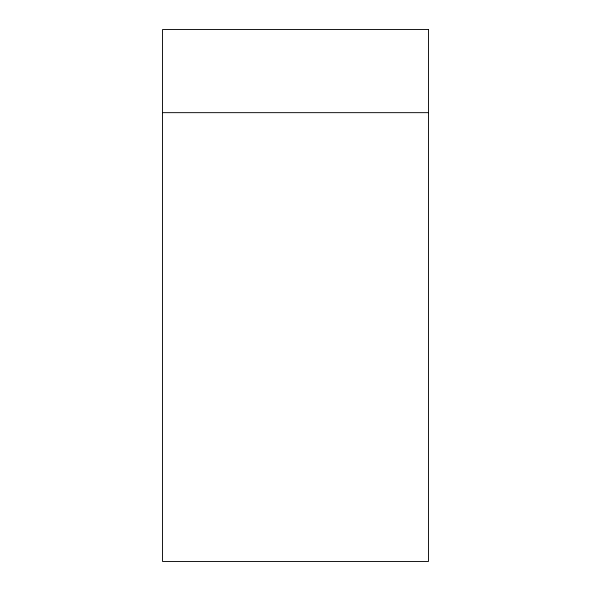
<?xml version="1.0" encoding="UTF-8"?>
<svg xmlns="http://www.w3.org/2000/svg" width="591" height="591" viewBox="0 0 591 591"><rect width="100%" height="100%" fill="white"/><g stroke="black" fill="none" stroke-linecap="round" stroke-linejoin="round"><path stroke-width="0.89" d="M162.525 112.659L428.475 112.659M428.475 29.55L162.525 29.55L162.525 561.45L428.475 561.45L428.475 29.55"/></g></svg>
